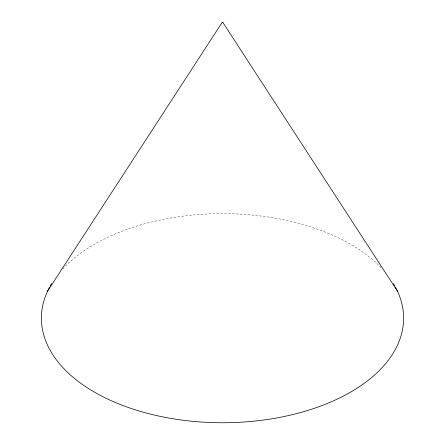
<?xml version="1.0" encoding="UTF-8"?>
<svg xmlns="http://www.w3.org/2000/svg" width="445" height="445" viewBox="0 0 445 445"><rect width="100%" height="100%" fill="white"/><g stroke="black" fill="none" stroke-linecap="round" stroke-linejoin="round"><path stroke-width="0.33" stroke-dasharray="2.23 1.67" d="M62.617 269.08A181.104 104.558 0 0 1 222.5 213.633A181.104 104.558 0 0 1 382.383 269.08"/><path stroke-width="0.67" d="M222.166 22.4L222.85 22.45L222.166 22.4L47.571 291.13M222.834 22.4L397.43 291.13M395.394 287.07A181.104 104.558 0 0 1 222.5 422.75A181.104 104.558 0 0 1 49.606 287.07M50.246 285.913A181.104 104.558 0 0 1 51.592 283.604M393.408 283.604A181.104 104.558 0 0 1 394.754 285.913"/></g></svg>
